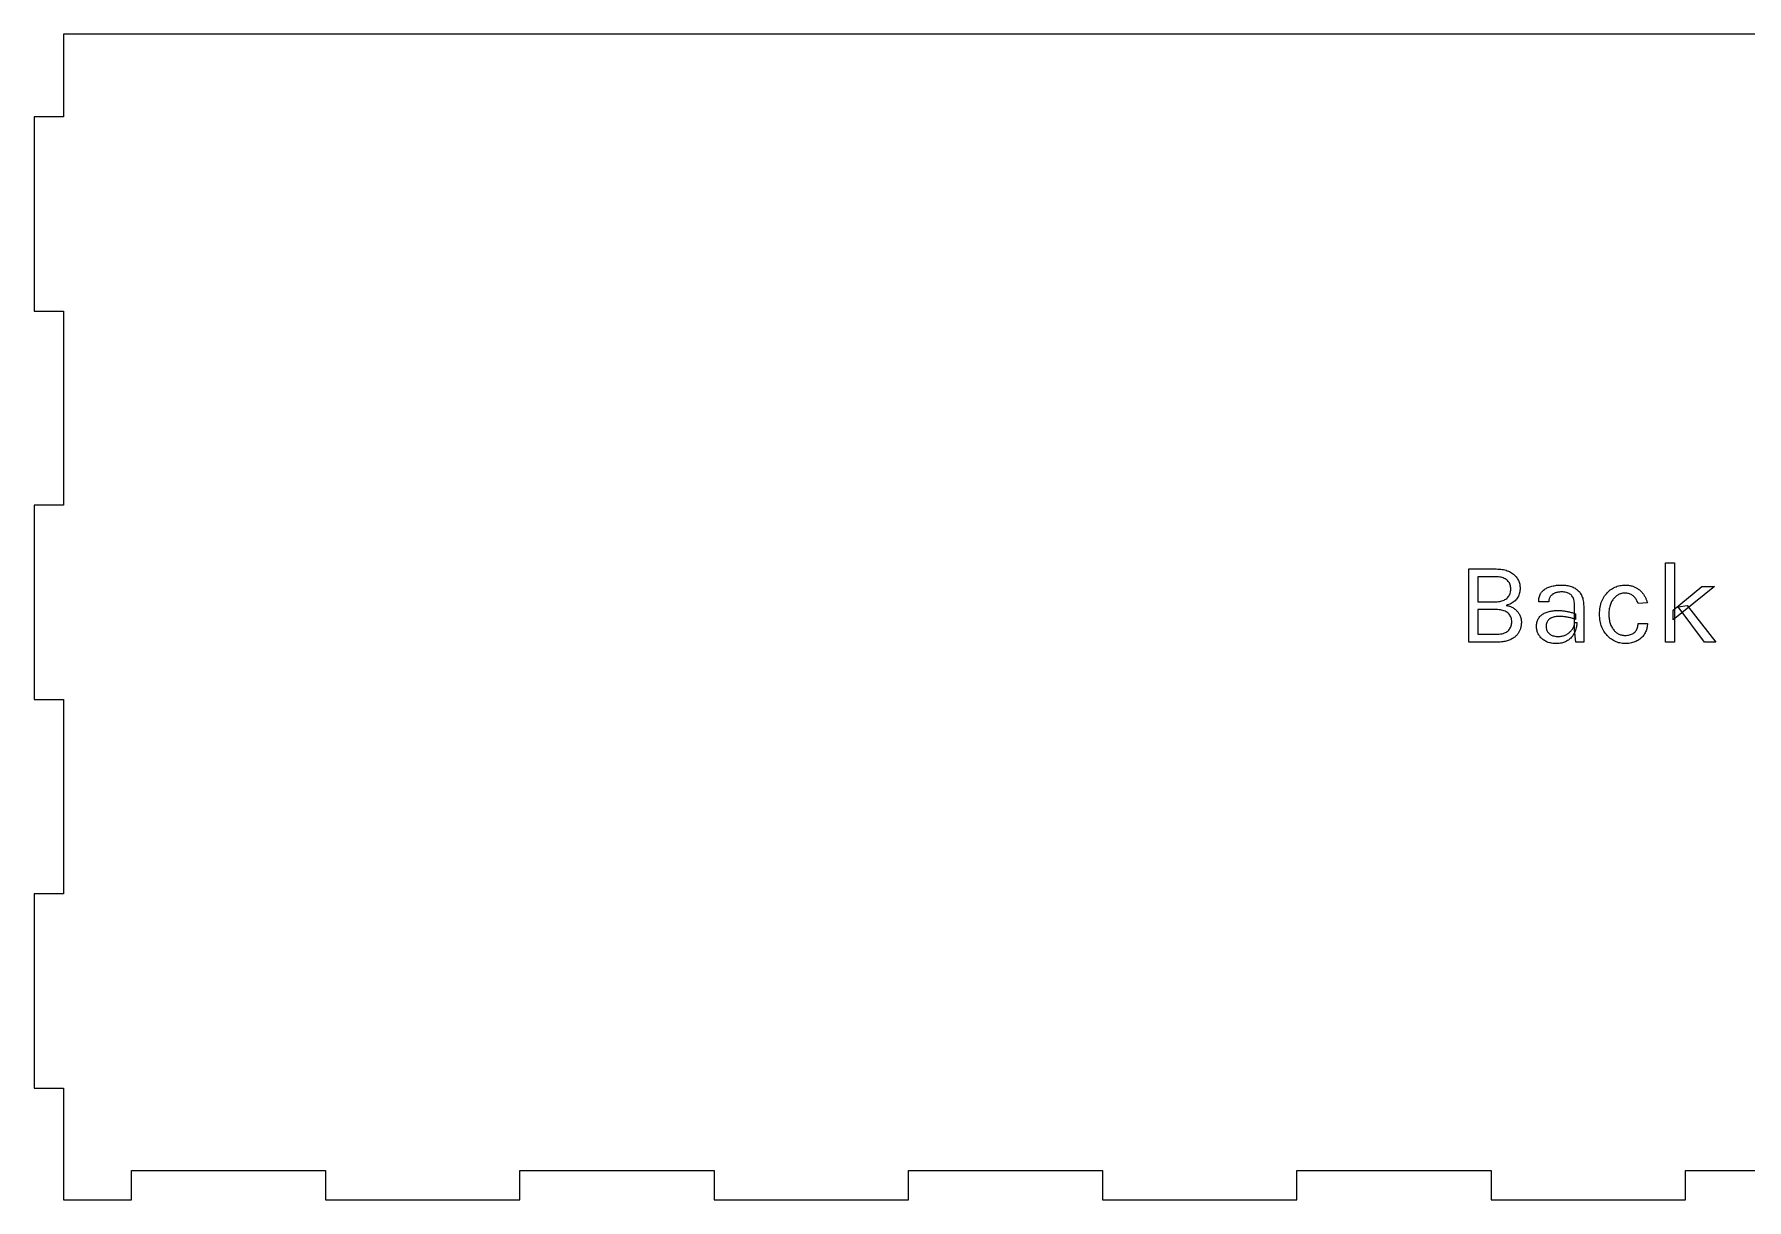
# Model space of a CAD drawing. Extents: x 0 to 643, y 0 to 366.
# Drawn here: x 0 to 176.3, y 123 to 243 of the extents above; entities that cross this region are included whole.
import ezdxf

# ---------------------------------------------------------------- set-up
doc = ezdxf.new("R2010")
doc.units = 0
doc.layers.get('0').update_dxf_attribs({"lineweight": 0})

msp = doc.modelspace()

# ---------------------------------------------------------------- linework, layer by layer
for p, q in [((317, 243), (3, 243)), ((3, 243), (3, 234.5)), ((3, 234.5), (0, 234.5)), ((0, 234.5), (0, 214.5)), ((0, 214.5), (3, 214.5)), ((3, 214.5), (3, 194.5)), ((3, 194.5), (0, 194.5)), ((0, 194.5), (0, 174.5)), ((147.703, 180.408), (147.703, 187.944)), ((147.703, 187.944), (150.523, 187.944)), ((150.499, 187.14), (148.639, 187.14)), ((148.639, 187.14), (148.639, 184.572)), ((150.639, 187.137), (150.499, 187.14)), ((150.499, 187.14), (150.499, 187.14)), ((150.499, 187.14), (150.499, 187.14)), ((150.523, 187.944), (150.686, 187.941)), ((150.772, 187.127), (150.639, 187.137)), ((150.686, 187.941), (150.843, 187.933)), ((150.9, 187.11), (150.772, 187.127)), ((150.843, 187.933), (150.994, 187.919)), ((151.021, 187.087), (150.9, 187.11)), ((150.994, 187.919), (151.14, 187.9)), ((151.136, 187.058), (151.021, 187.087)), ((151.245, 187.021), (151.136, 187.058)), ((151.14, 187.9), (151.28, 187.876)), ((151.347, 186.978), (151.245, 187.021)), ((151.28, 187.876), (151.415, 187.846)), ((151.444, 186.929), (151.347, 186.978)), ((151.415, 187.846), (151.544, 187.81)), ((151.534, 186.873), (151.444, 186.929)), ((151.544, 187.81), (151.667, 187.769)), ((151.667, 187.769), (151.785, 187.723)), ((151.785, 187.723), (151.897, 187.671)), ((151.897, 187.671), (152.003, 187.615)), ((152.003, 187.615), (152.104, 187.555)), ((152.104, 187.555), (152.2, 187.492)), ((152.2, 187.492), (152.29, 187.425)), ((152.29, 187.425), (152.374, 187.355)), ((152.374, 187.355), (152.453, 187.281)), ((152.453, 187.281), (152.526, 187.204)), ((152.526, 187.204), (152.594, 187.123)), ((152.594, 187.123), (152.656, 187.039)), ((152.656, 187.039), (152.713, 186.951)), ((152.713, 186.951), (152.764, 186.861)), ((167.959, 180.408), (167.959, 188.592)), ((167.959, 188.592), (168.895, 188.592)), ((168.895, 188.592), (168.895, 180.408)), ((151.618, 186.81), (151.534, 186.873)), ((151.695, 186.741), (151.618, 186.81)), ((151.764, 186.668), (151.695, 186.741)), ((151.756, 185.066), (151.819, 185.15)), ((151.825, 186.589), (151.764, 186.668)), ((151.819, 185.15), (151.873, 185.239)), ((151.877, 186.505), (151.825, 186.589)), ((151.873, 185.239), (151.919, 185.333)), ((151.922, 186.416), (151.877, 186.505)), ((151.919, 185.333), (151.956, 185.434)), ((151.958, 186.321), (151.922, 186.416)), ((151.956, 185.434), (151.985, 185.54)), ((151.987, 186.222), (151.958, 186.321)), ((151.985, 185.54), (152.006, 185.651)), ((152.007, 186.117), (151.987, 186.222)), ((152.006, 185.651), (152.019, 185.769)), ((152.019, 186.007), (152.007, 186.117)), ((152.023, 185.892), (152.019, 186.007)), ((152.019, 185.769), (152.023, 185.892)), ((152.023, 185.892), (152.023, 185.892)), ((152.808, 185.153), (152.755, 185.049)), ((152.764, 186.861), (152.81, 186.769)), ((152.854, 185.26), (152.808, 185.153)), ((152.81, 186.769), (152.851, 186.676)), ((152.851, 186.676), (152.886, 186.58)), ((152.894, 185.371), (152.854, 185.26)), ((152.886, 186.58), (152.916, 186.484)), ((152.926, 185.485), (152.894, 185.371)), ((152.916, 186.484), (152.94, 186.385)), ((152.951, 185.603), (152.926, 185.485)), ((152.94, 186.385), (152.959, 186.286)), ((152.969, 185.724), (152.951, 185.603)), ((152.959, 186.286), (152.972, 186.184)), ((152.979, 185.848), (152.969, 185.724)), ((152.972, 186.184), (152.98, 186.081)), ((152.983, 185.976), (152.979, 185.848)), ((152.98, 186.081), (152.983, 185.976)), ((152.983, 185.976), (152.983, 185.976)), ((154.974, 185.123), (155.007, 185.221)), ((155.007, 185.221), (155.047, 185.315)), ((155.047, 185.315), (155.093, 185.403)), ((155.093, 185.403), (155.145, 185.486)), ((155.145, 185.486), (155.203, 185.565)), ((155.203, 185.565), (155.267, 185.639)), ((155.267, 185.639), (155.335, 185.709)), ((155.335, 185.709), (155.407, 185.775)), ((155.407, 185.775), (155.485, 185.836)), ((155.485, 185.836), (155.567, 185.893)), ((155.567, 185.893), (155.653, 185.947)), ((155.653, 185.947), (155.745, 185.995)), ((155.745, 185.995), (155.84, 186.04)), ((155.84, 186.04), (155.941, 186.081)), ((155.941, 186.081), (156.046, 186.117)), ((156.046, 186.117), (156.155, 186.149)), ((156.118, 185.139), (156.084, 185.093)), ((156.155, 185.183), (156.118, 185.139)), ((156.155, 186.149), (156.267, 186.179)), ((156.194, 185.224), (156.155, 185.183)), ((156.236, 185.263), (156.194, 185.224)), ((156.28, 185.3), (156.236, 185.263)), ((156.267, 186.179), (156.382, 186.204)), ((156.327, 185.335), (156.28, 185.3)), ((156.376, 185.367), (156.327, 185.335)), ((156.428, 185.397), (156.376, 185.367)), ((156.382, 186.204), (156.5, 186.226)), ((156.482, 185.424), (156.428, 185.397)), ((156.539, 185.449), (156.482, 185.424)), ((156.5, 186.226), (156.621, 186.245)), ((156.598, 185.472), (156.539, 185.449)), ((156.659, 185.493), (156.598, 185.472)), ((156.621, 186.245), (156.745, 186.261)), ((156.722, 185.511), (156.659, 185.493)), ((156.786, 185.527), (156.722, 185.511)), ((156.745, 186.261), (156.873, 186.273)), ((156.851, 185.541), (156.786, 185.527)), ((156.918, 185.553), (156.851, 185.541)), ((156.873, 186.273), (157.003, 186.281)), ((156.986, 185.563), (156.918, 185.553)), ((157.056, 185.57), (156.986, 185.563)), ((157.003, 186.281), (157.137, 186.286)), ((157.127, 185.576), (157.056, 185.57)), ((157.199, 185.579), (157.127, 185.576)), ((157.137, 186.286), (157.273, 186.288)), ((157.273, 185.58), (157.199, 185.579)), ((157.273, 186.288), (157.273, 186.288)), ((157.273, 186.288), (157.404, 186.286)), ((157.402, 185.577), (157.273, 185.58)), ((157.273, 185.58), (157.273, 185.58)), ((157.524, 185.566), (157.402, 185.577)), ((157.404, 186.286), (157.531, 186.279)), ((157.639, 185.549), (157.524, 185.566)), ((157.531, 186.279), (157.655, 186.268)), ((157.748, 185.526), (157.639, 185.549)), ((157.655, 186.268), (157.777, 186.252)), ((157.851, 185.495), (157.748, 185.526)), ((157.777, 186.252), (157.895, 186.232)), ((157.946, 185.458), (157.851, 185.495)), ((157.895, 186.232), (158.011, 186.208)), ((158.035, 185.414), (157.946, 185.458)), ((158.011, 186.208), (158.124, 186.179)), ((158.118, 185.363), (158.035, 185.414)), ((158.194, 185.305), (158.118, 185.363)), ((158.124, 186.179), (158.233, 186.146)), ((158.263, 185.241), (158.194, 185.305)), ((158.233, 186.146), (158.339, 186.108)), ((158.326, 185.169), (158.263, 185.241)), ((158.382, 185.088), (158.326, 185.169)), ((158.339, 186.108), (158.443, 186.066)), ((158.443, 186.066), (158.543, 186.019)), ((158.543, 186.019), (158.638, 185.967)), ((158.638, 185.967), (158.729, 185.909)), ((158.729, 185.909), (158.815, 185.847)), ((158.815, 185.847), (158.898, 185.779)), ((158.898, 185.779), (158.975, 185.706)), ((158.975, 185.706), (159.048, 185.627)), ((159.048, 185.627), (159.117, 185.544)), ((159.117, 185.544), (159.181, 185.455)), ((159.181, 185.455), (159.241, 185.361)), ((159.241, 185.361), (159.296, 185.261)), ((159.296, 185.261), (159.345, 185.156)), ((159.345, 185.156), (159.388, 185.045)), ((161.609, 185.039), (161.689, 185.164)), ((161.689, 185.164), (161.773, 185.283)), ((161.773, 185.283), (161.863, 185.395)), ((161.863, 185.395), (161.957, 185.5)), ((161.957, 185.5), (162.055, 185.6)), ((162.055, 185.6), (162.159, 185.693)), ((162.159, 185.693), (162.266, 185.78)), ((162.266, 185.78), (162.379, 185.86)), ((162.379, 185.86), (162.496, 185.934)), ((162.496, 185.934), (162.616, 186.001)), ((162.616, 186.001), (162.739, 186.061)), ((162.739, 186.061), (162.863, 186.115)), ((162.896, 185.166), (162.826, 185.11)), ((162.863, 186.115), (162.988, 186.161)), ((162.97, 185.217), (162.896, 185.166)), ((163.046, 185.263), (162.97, 185.217)), ((162.988, 186.161), (163.116, 186.2)), ((163.122, 185.304), (163.046, 185.263)), ((163.116, 186.2), (163.246, 186.231)), ((163.2, 185.341), (163.122, 185.304)), ((163.278, 185.373), (163.2, 185.341)), ((163.246, 186.231), (163.377, 186.256)), ((163.358, 185.399), (163.278, 185.373)), ((163.438, 185.421), (163.358, 185.399)), ((163.377, 186.256), (163.511, 186.274)), ((163.52, 185.438), (163.438, 185.421)), ((163.511, 186.274), (163.646, 186.284)), ((163.603, 185.45), (163.52, 185.438)), ((163.686, 185.458), (163.603, 185.45)), ((163.646, 186.284), (163.783, 186.288)), ((163.771, 185.46), (163.686, 185.458)), ((163.87, 185.457), (163.771, 185.46)), ((163.771, 185.46), (163.771, 185.46)), ((163.783, 186.288), (163.783, 186.288)), ((163.783, 186.288), (163.879, 186.287)), ((163.966, 185.448), (163.87, 185.457)), ((163.879, 186.287), (163.973, 186.282)), ((164.06, 185.434), (163.966, 185.448)), ((163.973, 186.282), (164.066, 186.275)), ((164.15, 185.413), (164.06, 185.434)), ((164.066, 186.275), (164.156, 186.264)), ((164.237, 185.387), (164.15, 185.413)), ((164.156, 186.264), (164.244, 186.251)), ((164.321, 185.355), (164.237, 185.387)), ((164.244, 186.251), (164.331, 186.235)), ((164.402, 185.317), (164.321, 185.355)), ((164.331, 186.235), (164.415, 186.216)), ((164.479, 185.274), (164.402, 185.317)), ((164.415, 186.216), (164.497, 186.194)), ((164.554, 185.224), (164.479, 185.274)), ((164.497, 186.194), (164.578, 186.169)), ((164.626, 185.169), (164.554, 185.224)), ((164.578, 186.169), (164.656, 186.141)), ((164.694, 185.109), (164.626, 185.169)), ((164.656, 186.141), (164.732, 186.11)), ((164.732, 186.11), (164.807, 186.078)), ((164.807, 186.078), (164.879, 186.043)), ((164.879, 186.043), (164.95, 186.006)), ((164.95, 186.006), (165.018, 185.966)), ((165.018, 185.966), (165.085, 185.925)), ((165.085, 185.925), (165.149, 185.881)), ((165.149, 185.881), (165.212, 185.835)), ((165.212, 185.835), (165.272, 185.786)), ((165.272, 185.786), (165.331, 185.736)), ((165.331, 185.736), (165.388, 185.684)), ((165.388, 185.684), (165.442, 185.63)), ((165.442, 185.63), (165.495, 185.575)), ((165.495, 185.575), (165.546, 185.519)), ((165.546, 185.519), (165.594, 185.461)), ((165.594, 185.461), (165.641, 185.402)), ((165.641, 185.402), (165.686, 185.341)), ((165.686, 185.341), (165.728, 185.279)), ((165.728, 185.279), (165.769, 185.216)), ((165.769, 185.216), (165.808, 185.151)), ((165.808, 185.151), (165.845, 185.085)), ((168.751, 183.696), (171.679, 186.144)), ((172.987, 186.144), (168.751, 182.7)), ((171.679, 186.144), (172.987, 186.144)), ((148.639, 184.572), (150.487, 184.572)), ((148.639, 183.768), (148.639, 181.224)), ((150.511, 183.768), (148.639, 183.768)), ((148.639, 183.768), (148.639, 183.768)), ((150.487, 184.572), (150.625, 184.575)), ((150.666, 183.765), (150.511, 183.768)), ((150.511, 183.768), (150.511, 183.768)), ((150.625, 184.575), (150.756, 184.586)), ((150.812, 183.754), (150.666, 183.765)), ((150.756, 184.586), (150.883, 184.603)), ((150.952, 183.737), (150.812, 183.754)), ((150.883, 184.603), (151.003, 184.627)), ((151.083, 183.713), (150.952, 183.737)), ((151.003, 184.627), (151.118, 184.658)), ((151.207, 183.682), (151.083, 183.713)), ((151.118, 184.658), (151.227, 184.696)), ((151.323, 183.644), (151.207, 183.682)), ((151.227, 184.696), (151.33, 184.741)), ((151.432, 183.599), (151.323, 183.644)), ((151.33, 184.741), (151.428, 184.793)), ((151.428, 184.793), (151.52, 184.851)), ((151.532, 183.547), (151.432, 183.599)), ((151.52, 184.851), (151.606, 184.917)), ((151.626, 183.489), (151.532, 183.547)), ((151.694, 184.238), (151.555, 184.2)), ((151.555, 184.2), (151.555, 184.2)), ((151.555, 184.2), (151.646, 184.184)), ((151.606, 184.917), (151.685, 184.989)), ((151.711, 183.423), (151.626, 183.489)), ((151.646, 184.184), (151.735, 184.164)), ((151.685, 184.989), (151.756, 185.066)), ((151.826, 184.282), (151.694, 184.238)), ((151.789, 183.352), (151.711, 183.423)), ((151.735, 184.164), (151.822, 184.14)), ((151.822, 184.14), (151.907, 184.113)), ((151.951, 184.332), (151.826, 184.282)), ((151.907, 184.113), (151.989, 184.082)), ((152.069, 184.388), (151.951, 184.332)), ((151.989, 184.082), (152.069, 184.048)), ((152.18, 184.45), (152.069, 184.388)), ((152.069, 184.048), (152.147, 184.01)), ((152.147, 184.01), (152.223, 183.968)), ((152.283, 184.518), (152.18, 184.45)), ((152.223, 183.968), (152.297, 183.922)), ((152.38, 184.592), (152.283, 184.518)), ((152.297, 183.922), (152.368, 183.873)), ((152.368, 183.873), (152.437, 183.821)), ((152.469, 184.672), (152.38, 184.592)), ((152.437, 183.821), (152.502, 183.766)), ((152.551, 184.759), (152.469, 184.672)), ((152.502, 183.766), (152.565, 183.71)), ((152.626, 184.851), (152.551, 184.759)), ((152.565, 183.71), (152.624, 183.651)), ((152.624, 183.651), (152.681, 183.589)), ((152.694, 184.948), (152.626, 184.851)), ((152.681, 183.589), (152.734, 183.526)), ((152.755, 185.049), (152.694, 184.948)), ((152.734, 183.526), (152.784, 183.46)), ((152.784, 183.46), (152.832, 183.392)), ((152.832, 183.392), (152.876, 183.322)), ((154.897, 184.56), (154.9, 184.682)), ((155.941, 184.56), (154.897, 184.56)), ((154.9, 184.682), (154.909, 184.8)), ((154.909, 184.8), (154.925, 184.913)), ((154.925, 184.913), (154.946, 185.02)), ((154.946, 185.02), (154.974, 185.123)), ((155.386, 183.333), (155.472, 183.381)), ((155.472, 183.381), (155.562, 183.425)), ((155.562, 183.425), (155.656, 183.465)), ((155.656, 183.465), (155.755, 183.501)), ((155.755, 183.501), (155.857, 183.533)), ((155.857, 183.533), (155.962, 183.563)), ((155.943, 184.63), (155.941, 184.56)), ((155.941, 184.56), (155.941, 184.56)), ((155.948, 184.696), (155.943, 184.63)), ((155.957, 184.761), (155.948, 184.696)), ((155.969, 184.823), (155.957, 184.761)), ((155.962, 183.563), (156.069, 183.588)), ((155.985, 184.882), (155.969, 184.823)), ((156.005, 184.938), (155.985, 184.882)), ((156.028, 184.992), (156.005, 184.938)), ((156.054, 185.044), (156.028, 184.992)), ((156.084, 185.093), (156.054, 185.044)), ((156.069, 183.588), (156.178, 183.61)), ((156.178, 183.61), (156.291, 183.629)), ((156.291, 183.629), (156.405, 183.645)), ((156.405, 183.645), (156.522, 183.657)), ((156.522, 183.657), (156.642, 183.665)), ((156.642, 183.665), (156.764, 183.67)), ((156.764, 183.67), (156.889, 183.672)), ((156.889, 183.672), (156.889, 183.672)), ((156.889, 183.672), (156.979, 183.671)), ((156.979, 183.671), (157.069, 183.668)), ((157.069, 183.668), (157.159, 183.664)), ((157.159, 183.664), (157.249, 183.658)), ((157.249, 183.658), (157.34, 183.649)), ((157.34, 183.649), (157.43, 183.64)), ((157.43, 183.64), (157.52, 183.628)), ((157.52, 183.628), (157.611, 183.614)), ((157.611, 183.614), (157.701, 183.599)), ((157.701, 183.599), (157.792, 183.582)), ((157.792, 183.582), (157.882, 183.563)), ((157.882, 183.563), (157.972, 183.543)), ((157.972, 183.543), (158.062, 183.522)), ((158.062, 183.522), (158.151, 183.499)), ((158.151, 183.499), (158.24, 183.476)), ((158.24, 183.476), (158.328, 183.45)), ((158.328, 183.45), (158.416, 183.424)), ((158.431, 184.998), (158.382, 185.088)), ((158.416, 183.424), (158.503, 183.396)), ((158.474, 184.9), (158.431, 184.998)), ((158.511, 184.793), (158.474, 184.9)), ((158.503, 183.396), (158.59, 183.367)), ((158.54, 184.678), (158.511, 184.793)), ((158.563, 184.553), (158.54, 184.678)), ((158.58, 184.42), (158.563, 184.553)), ((158.59, 184.278), (158.58, 184.42)), ((158.593, 184.128), (158.59, 184.278)), ((158.593, 181.668), (158.593, 184.128)), ((159.388, 185.045), (159.425, 184.928)), ((159.425, 184.928), (159.457, 184.805)), ((159.457, 184.805), (159.483, 184.677)), ((159.483, 184.677), (159.503, 184.542)), ((159.503, 184.542), (159.517, 184.402)), ((159.517, 184.402), (159.526, 184.256)), ((159.526, 184.256), (159.529, 184.104)), ((159.529, 184.104), (159.529, 184.104)), ((159.529, 184.104), (159.529, 180.408)), ((161.167, 183.288), (161.171, 183.475)), ((161.171, 183.475), (161.182, 183.656)), ((161.182, 183.656), (161.2, 183.832)), ((161.2, 183.832), (161.226, 184.002)), ((161.226, 184.002), (161.258, 184.167)), ((161.258, 184.167), (161.299, 184.326)), ((161.299, 184.326), (161.346, 184.48)), ((161.346, 184.48), (161.401, 184.628)), ((161.401, 184.628), (161.463, 184.771)), ((161.463, 184.771), (161.533, 184.908)), ((161.533, 184.908), (161.609, 185.039)), ((162.129, 183.43), (162.127, 183.288)), ((162.136, 183.567), (162.129, 183.43)), ((162.148, 183.699), (162.136, 183.567)), ((162.164, 183.826), (162.148, 183.699)), ((162.185, 183.949), (162.164, 183.826)), ((162.211, 184.067), (162.185, 183.949)), ((162.242, 184.18), (162.211, 184.067)), ((162.277, 184.288), (162.242, 184.18)), ((162.317, 184.392), (162.277, 184.288)), ((162.361, 184.491), (162.317, 184.392)), ((162.409, 184.585), (162.361, 184.491)), ((162.46, 184.675), (162.409, 184.585)), ((162.514, 184.759), (162.46, 184.675)), ((162.571, 184.839), (162.514, 184.759)), ((162.63, 184.914), (162.571, 184.839)), ((162.693, 184.984), (162.63, 184.914)), ((162.758, 185.05), (162.693, 184.984)), ((162.826, 185.11), (162.758, 185.05)), ((164.758, 185.044), (164.694, 185.109)), ((164.819, 184.976), (164.758, 185.044)), ((164.875, 184.903), (164.819, 184.976)), ((164.927, 184.826), (164.875, 184.903)), ((164.975, 184.745), (164.927, 184.826)), ((165.019, 184.66), (164.975, 184.745)), ((165.059, 184.571), (165.019, 184.66)), ((165.095, 184.478), (165.059, 184.571)), ((165.127, 184.38), (165.095, 184.478)), ((166.087, 184.464), (165.127, 184.38)), ((165.845, 185.085), (165.88, 185.019)), ((165.88, 185.019), (165.912, 184.952)), ((165.912, 184.952), (165.943, 184.884)), ((165.943, 184.884), (165.972, 184.816)), ((165.972, 184.816), (165.999, 184.747)), ((165.999, 184.747), (166.024, 184.677)), ((166.024, 184.677), (166.047, 184.607)), ((166.047, 184.607), (166.068, 184.536)), ((166.068, 184.536), (166.087, 184.464)), ((166.087, 184.464), (166.087, 184.464)), ((168.751, 182.7), (168.751, 183.696)), ((169.243, 184.032), (170.191, 184.2)), ((171.967, 180.408), (169.243, 184.032)), ((170.191, 184.2), (173.119, 180.408)), ((151.744, 181.584), (151.815, 181.658)), ((151.858, 183.276), (151.789, 183.352)), ((151.815, 181.658), (151.879, 181.736)), ((151.919, 183.196), (151.858, 183.276)), ((151.879, 181.736), (151.935, 181.818)), ((151.972, 183.111), (151.919, 183.196)), ((151.935, 181.818), (151.984, 181.905)), ((152.017, 183.022), (151.972, 183.111)), ((151.984, 181.905), (152.025, 181.995)), ((152.054, 182.928), (152.017, 183.022)), ((152.025, 181.995), (152.059, 182.089)), ((152.082, 182.83), (152.054, 182.928)), ((152.059, 182.089), (152.085, 182.188)), ((152.103, 182.727), (152.082, 182.83)), ((152.085, 182.188), (152.104, 182.291)), ((152.115, 182.62), (152.103, 182.727)), ((152.104, 182.291), (152.115, 182.397)), ((152.119, 182.508), (152.115, 182.62)), ((152.115, 182.397), (152.119, 182.508)), ((152.119, 182.508), (152.119, 182.508)), ((152.876, 183.322), (152.917, 183.249)), ((152.917, 183.249), (152.955, 183.175)), ((152.958, 181.638), (152.928, 181.566)), ((152.955, 183.175), (152.988, 183.099)), ((152.986, 181.71), (152.958, 181.638)), ((153.011, 181.783), (152.986, 181.71)), ((152.988, 183.099), (153.018, 183.023)), ((153.032, 181.857), (153.011, 181.783)), ((153.018, 183.023), (153.044, 182.946)), ((153.052, 181.931), (153.032, 181.857)), ((153.044, 182.946), (153.065, 182.867)), ((153.069, 182.006), (153.052, 181.931)), ((153.065, 182.867), (153.083, 182.788)), ((153.083, 182.081), (153.069, 182.006)), ((153.083, 182.788), (153.097, 182.707)), ((153.094, 182.156), (153.083, 182.081)), ((153.103, 182.231), (153.094, 182.156)), ((153.097, 182.707), (153.107, 182.626)), ((153.11, 182.307), (153.103, 182.231)), ((153.107, 182.626), (153.113, 182.543)), ((153.114, 182.383), (153.11, 182.307)), ((153.113, 182.543), (153.115, 182.46)), ((153.115, 182.46), (153.114, 182.383)), ((153.115, 182.46), (153.115, 182.46)), ((154.669, 182.016), (154.672, 182.13)), ((154.671, 181.928), (154.669, 182.016)), ((154.669, 182.016), (154.669, 182.016)), ((154.678, 181.84), (154.671, 181.928)), ((154.672, 182.13), (154.681, 182.24)), ((154.69, 181.753), (154.678, 181.84)), ((154.681, 182.24), (154.695, 182.346)), ((154.705, 181.668), (154.69, 181.753)), ((154.695, 182.346), (154.716, 182.447)), ((154.726, 181.583), (154.705, 181.668)), ((154.716, 182.447), (154.742, 182.544)), ((154.742, 182.544), (154.774, 182.637)), ((154.774, 182.637), (154.812, 182.725)), ((154.812, 182.725), (154.855, 182.809)), ((154.855, 182.809), (154.905, 182.889)), ((154.905, 182.889), (154.96, 182.964)), ((154.96, 182.964), (155.02, 183.035)), ((155.02, 183.035), (155.085, 183.103)), ((155.085, 183.103), (155.154, 183.166)), ((155.154, 183.166), (155.227, 183.226)), ((155.227, 183.226), (155.304, 183.281)), ((155.304, 183.281), (155.386, 183.333)), ((155.669, 182.127), (155.665, 182.016)), ((155.665, 182.016), (155.665, 182.016)), ((155.665, 182.016), (155.668, 181.933)), ((155.668, 181.933), (155.677, 181.853)), ((155.681, 182.231), (155.669, 182.127)), ((155.677, 181.853), (155.692, 181.775)), ((155.701, 182.328), (155.681, 182.231)), ((155.692, 181.775), (155.713, 181.699)), ((155.728, 182.419), (155.701, 182.328)), ((155.713, 181.699), (155.741, 181.626)), ((155.764, 182.503), (155.728, 182.419)), ((155.741, 181.626), (155.774, 181.555)), ((155.808, 182.58), (155.764, 182.503)), ((155.859, 182.651), (155.808, 182.58)), ((155.918, 182.715), (155.859, 182.651)), ((155.986, 182.772), (155.918, 182.715)), ((156.061, 182.823), (155.986, 182.772)), ((156.142, 182.868), (156.061, 182.823)), ((156.227, 182.908), (156.142, 182.868)), ((156.315, 182.944), (156.227, 182.908)), ((156.407, 182.975), (156.315, 182.944)), ((156.502, 183.001), (156.407, 182.975)), ((156.601, 183.022), (156.502, 183.001)), ((156.704, 183.039), (156.601, 183.022)), ((156.81, 183.051), (156.704, 183.039)), ((156.92, 183.058), (156.81, 183.051)), ((157.033, 183.06), (156.92, 183.058)), ((157.109, 183.059), (157.033, 183.06)), ((157.033, 183.06), (157.033, 183.06)), ((157.187, 183.057), (157.109, 183.059)), ((157.267, 183.052), (157.187, 183.057)), ((157.347, 183.047), (157.267, 183.052)), ((157.43, 183.039), (157.347, 183.047)), ((157.514, 183.03), (157.43, 183.039)), ((157.599, 183.019), (157.514, 183.03)), ((157.686, 183.006), (157.599, 183.019)), ((157.774, 182.992), (157.686, 183.006)), ((157.864, 182.976), (157.774, 182.992)), ((157.954, 182.959), (157.864, 182.976)), ((158.041, 182.94), (157.954, 182.959)), ((158.127, 182.92), (158.041, 182.94)), ((158.212, 182.899), (158.127, 182.92)), ((158.294, 182.877), (158.212, 182.899)), ((158.229, 181.576), (158.28, 181.636)), ((158.28, 181.636), (158.329, 181.699)), ((158.374, 182.854), (158.294, 182.877)), ((158.329, 181.699), (158.374, 181.764)), ((158.453, 182.829), (158.374, 182.854)), ((158.374, 181.764), (158.416, 181.83)), ((158.416, 181.83), (158.453, 181.896)), ((158.529, 182.803), (158.453, 182.829)), ((158.453, 181.896), (158.486, 181.962)), ((158.486, 181.962), (158.514, 182.028)), ((158.514, 182.028), (158.538, 182.094)), ((158.604, 182.776), (158.529, 182.803)), ((158.538, 182.094), (158.558, 182.16)), ((158.558, 182.16), (158.573, 182.226)), ((158.573, 182.226), (158.584, 182.292)), ((158.584, 182.292), (158.591, 182.358)), ((158.59, 183.367), (158.677, 183.336)), ((158.591, 182.358), (158.593, 182.424)), ((158.593, 182.424), (158.593, 182.424)), ((158.593, 182.424), (158.821, 182.424)), ((158.713, 180.408), (158.593, 181.668)), ((158.677, 182.748), (158.604, 182.776)), ((158.699, 181.659), (158.662, 181.556)), ((158.677, 183.336), (158.677, 183.336)), ((158.677, 183.336), (158.677, 182.748)), ((158.731, 181.763), (158.699, 181.659)), ((158.759, 181.869), (158.731, 181.763)), ((158.781, 181.977), (158.759, 181.869)), ((158.799, 182.086), (158.781, 181.977)), ((158.811, 182.197), (158.799, 182.086)), ((158.819, 182.31), (158.811, 182.197)), ((158.821, 182.424), (158.819, 182.31)), ((161.171, 183.106), (161.167, 183.288)), ((161.167, 183.288), (161.167, 183.288)), ((161.182, 182.928), (161.171, 183.106)), ((161.2, 182.756), (161.182, 182.928)), ((161.226, 182.588), (161.2, 182.756)), ((161.258, 182.425), (161.226, 182.588)), ((161.299, 182.268), (161.258, 182.425)), ((161.346, 182.115), (161.299, 182.268)), ((161.401, 181.967), (161.346, 182.115)), ((161.463, 181.824), (161.401, 181.967)), ((161.533, 181.686), (161.463, 181.824)), ((161.609, 181.553), (161.533, 181.686)), ((162.127, 183.288), (162.127, 183.288)), ((162.127, 183.288), (162.129, 183.157)), ((162.129, 183.157), (162.136, 183.029)), ((162.136, 183.029), (162.146, 182.904)), ((162.146, 182.904), (162.161, 182.784)), ((162.161, 182.784), (162.18, 182.666)), ((162.18, 182.666), (162.204, 182.553)), ((162.204, 182.553), (162.231, 182.442)), ((162.231, 182.442), (162.263, 182.336)), ((162.263, 182.336), (162.3, 182.233)), ((162.3, 182.233), (162.34, 182.133)), ((162.34, 182.133), (162.384, 182.037)), ((162.384, 182.037), (162.432, 181.946)), ((162.432, 181.946), (162.482, 181.859)), ((162.482, 181.859), (162.536, 181.777)), ((162.536, 181.777), (162.593, 181.699)), ((162.593, 181.699), (162.653, 181.625)), ((162.653, 181.625), (162.716, 181.556)), ((164.906, 181.572), (164.958, 181.65)), ((164.958, 181.65), (165.003, 181.733)), ((165.003, 181.733), (165.041, 181.822)), ((165.041, 181.822), (165.072, 181.915)), ((165.072, 181.915), (165.096, 182.014)), ((165.096, 182.014), (165.113, 182.117)), ((165.113, 182.117), (165.124, 182.226)), ((165.124, 182.226), (165.127, 182.34)), ((165.127, 182.34), (165.127, 182.34)), ((165.127, 182.34), (166.087, 182.34)), ((165.985, 181.668), (165.949, 181.565)), ((166.017, 181.773), (165.985, 181.668)), ((166.042, 181.881), (166.017, 181.773)), ((166.062, 181.992), (166.042, 181.881)), ((166.076, 182.105), (166.062, 181.992)), ((166.084, 182.221), (166.076, 182.105)), ((166.087, 182.34), (166.084, 182.221)), ((168.751, 182.7), (168.751, 182.7)), ((150.523, 180.408), (147.703, 180.408)), ((148.639, 181.224), (150.511, 181.224)), ((150.511, 181.224), (150.678, 181.228)), ((150.668, 180.41), (150.523, 180.408)), ((150.523, 180.408), (150.523, 180.408)), ((150.523, 180.408), (150.523, 180.408)), ((150.809, 180.415), (150.668, 180.41)), ((150.678, 181.228), (150.835, 181.238)), ((150.944, 180.424), (150.809, 180.415)), ((150.835, 181.238), (150.982, 181.256)), ((151.075, 180.436), (150.944, 180.424)), ((150.982, 181.256), (151.12, 181.282)), ((151.201, 180.452), (151.075, 180.436)), ((151.12, 181.282), (151.248, 181.314)), ((151.322, 180.471), (151.201, 180.452)), ((151.248, 181.314), (151.367, 181.354)), ((151.439, 180.493), (151.322, 180.471)), ((151.367, 181.354), (151.476, 181.4)), ((151.55, 180.519), (151.439, 180.493)), ((151.476, 181.4), (151.575, 181.454)), ((151.657, 180.549), (151.55, 180.519)), ((151.575, 181.454), (151.664, 181.516)), ((151.759, 180.582), (151.657, 180.549)), ((151.664, 181.516), (151.744, 181.584)), ((151.857, 180.618), (151.759, 180.582)), ((151.95, 180.656), (151.857, 180.618)), ((152.04, 180.697), (151.95, 180.656)), ((152.126, 180.74), (152.04, 180.697)), ((152.208, 180.786), (152.126, 180.74)), ((152.285, 180.834), (152.208, 180.786)), ((152.359, 180.884), (152.285, 180.834)), ((152.429, 180.937), (152.359, 180.884)), ((152.495, 180.992), (152.429, 180.937)), ((152.557, 181.05), (152.495, 180.992)), ((152.615, 181.11), (152.557, 181.05)), ((152.67, 181.17), (152.615, 181.11)), ((152.722, 181.233), (152.67, 181.17)), ((152.77, 181.297), (152.722, 181.233)), ((152.814, 181.362), (152.77, 181.297)), ((152.855, 181.429), (152.814, 181.362)), ((152.893, 181.497), (152.855, 181.429)), ((152.928, 181.566), (152.893, 181.497)), ((154.751, 181.498), (154.726, 181.583)), ((154.781, 181.415), (154.751, 181.498)), ((154.815, 181.332), (154.781, 181.415)), ((154.854, 181.251), (154.815, 181.332)), ((154.897, 181.17), (154.854, 181.251)), ((154.945, 181.091), (154.897, 181.17)), ((154.998, 181.015), (154.945, 181.091)), ((155.055, 180.942), (154.998, 181.015)), ((155.117, 180.872), (155.055, 180.942)), ((155.184, 180.805), (155.117, 180.872)), ((155.255, 180.742), (155.184, 180.805)), ((155.331, 180.681), (155.255, 180.742)), ((155.412, 180.623), (155.331, 180.681)), ((155.497, 180.568), (155.412, 180.623)), ((155.587, 180.516), (155.497, 180.568)), ((155.682, 180.468), (155.587, 180.516)), ((155.782, 180.425), (155.682, 180.468)), ((155.774, 181.555), (155.813, 181.487)), ((155.886, 180.387), (155.782, 180.425)), ((155.813, 181.487), (155.859, 181.421)), ((155.859, 181.421), (155.91, 181.357)), ((155.996, 180.355), (155.886, 180.387)), ((155.91, 181.357), (155.968, 181.296)), ((155.968, 181.296), (156.032, 181.239)), ((156.111, 180.327), (155.996, 180.355)), ((156.032, 181.239), (156.104, 181.188)), ((156.104, 181.188), (156.182, 181.143)), ((156.23, 180.304), (156.111, 180.327)), ((156.182, 181.143), (156.268, 181.104)), ((156.354, 180.287), (156.23, 180.304)), ((156.268, 181.104), (156.362, 181.071)), ((156.484, 180.274), (156.354, 180.287)), ((156.362, 181.071), (156.462, 181.044)), ((156.462, 181.044), (156.57, 181.023)), ((156.618, 180.267), (156.484, 180.274)), ((156.57, 181.023), (156.685, 181.008)), ((156.757, 180.264), (156.618, 180.267)), ((156.685, 181.008), (156.807, 180.999)), ((156.884, 180.267), (156.757, 180.264)), ((156.757, 180.264), (156.757, 180.264)), ((156.757, 180.264), (156.757, 180.264)), ((156.807, 180.999), (156.937, 180.996)), ((157.007, 180.276), (156.884, 180.267)), ((156.937, 180.996), (157.03, 180.998)), ((156.937, 180.996), (156.937, 180.996)), ((157.126, 180.291), (157.007, 180.276)), ((157.03, 180.998), (157.12, 181.005)), ((157.12, 181.005), (157.209, 181.016)), ((157.242, 180.312), (157.126, 180.291)), ((157.209, 181.016), (157.297, 181.031)), ((157.354, 180.339), (157.242, 180.312)), ((157.297, 181.031), (157.382, 181.051)), ((157.463, 180.372), (157.354, 180.339)), ((157.382, 181.051), (157.465, 181.075)), ((157.568, 180.411), (157.463, 180.372)), ((157.465, 181.075), (157.547, 181.103)), ((157.547, 181.103), (157.626, 181.136)), ((157.669, 180.456), (157.568, 180.411)), ((157.626, 181.136), (157.704, 181.173)), ((157.767, 180.507), (157.669, 180.456)), ((157.704, 181.173), (157.78, 181.215)), ((157.861, 180.564), (157.767, 180.507)), ((157.78, 181.215), (157.853, 181.26)), ((157.853, 181.26), (157.924, 181.307)), ((157.951, 180.626), (157.861, 180.564)), ((157.924, 181.307), (157.991, 181.356)), ((158.037, 180.692), (157.951, 180.626)), ((157.991, 181.356), (158.055, 181.408)), ((158.119, 180.761), (158.037, 180.692)), ((158.055, 181.408), (158.116, 181.462)), ((158.116, 181.462), (158.174, 181.518)), ((158.197, 180.835), (158.119, 180.761)), ((158.174, 181.518), (158.229, 181.576)), ((158.27, 180.912), (158.197, 180.835)), ((158.339, 180.993), (158.27, 180.912)), ((158.403, 181.078), (158.339, 180.993)), ((158.464, 181.167), (158.403, 181.078)), ((158.52, 181.26), (158.464, 181.167)), ((158.572, 181.356), (158.52, 181.26)), ((158.619, 181.455), (158.572, 181.356)), ((158.662, 181.556), (158.619, 181.455)), ((159.529, 180.408), (158.713, 180.408)), ((159.529, 180.408), (159.529, 180.408)), ((161.689, 181.427), (161.609, 181.553)), ((161.773, 181.307), (161.689, 181.427)), ((161.863, 181.193), (161.773, 181.307)), ((161.957, 181.084), (161.863, 181.193)), ((162.055, 180.983), (161.957, 181.084)), ((162.159, 180.887), (162.055, 180.983)), ((162.266, 180.797), (162.159, 180.887)), ((162.379, 180.713), (162.266, 180.797)), ((162.496, 180.636), (162.379, 180.713)), ((162.616, 180.565), (162.496, 180.636)), ((162.739, 180.502), (162.616, 180.565)), ((162.716, 181.556), (162.783, 181.491)), ((162.863, 180.446), (162.739, 180.502)), ((162.783, 181.491), (162.852, 181.43)), ((162.852, 181.43), (162.925, 181.374)), ((162.988, 180.398), (162.863, 180.446)), ((162.925, 181.374), (163, 181.323)), ((163.116, 180.357), (162.988, 180.398)), ((163, 181.323), (163.078, 181.277)), ((163.078, 181.277), (163.157, 181.236)), ((163.246, 180.324), (163.116, 180.357)), ((163.157, 181.236), (163.239, 181.201)), ((163.239, 181.201), (163.322, 181.172)), ((163.377, 180.297), (163.246, 180.324)), ((163.322, 181.172), (163.408, 181.147)), ((163.511, 180.279), (163.377, 180.297)), ((163.408, 181.147), (163.496, 181.128)), ((163.496, 181.128), (163.585, 181.115)), ((163.646, 180.268), (163.511, 180.279)), ((163.585, 181.115), (163.677, 181.107)), ((163.783, 180.264), (163.646, 180.268)), ((163.677, 181.107), (163.771, 181.104)), ((163.771, 181.104), (163.901, 181.107)), ((163.771, 181.104), (163.771, 181.104)), ((163.922, 180.267), (163.783, 180.264)), ((163.783, 180.264), (163.783, 180.264)), ((163.783, 180.264), (163.783, 180.264)), ((163.901, 181.107), (164.025, 181.117)), ((164.056, 180.275), (163.922, 180.267)), ((164.025, 181.117), (164.142, 181.133)), ((164.188, 180.288), (164.056, 180.275)), ((164.142, 181.133), (164.252, 181.156)), ((164.315, 180.307), (164.188, 180.288)), ((164.252, 181.156), (164.357, 181.186)), ((164.439, 180.332), (164.315, 180.307)), ((164.357, 181.186), (164.455, 181.222)), ((164.56, 180.361), (164.439, 180.332)), ((164.455, 181.222), (164.546, 181.264)), ((164.546, 181.264), (164.631, 181.313)), ((164.676, 180.396), (164.56, 180.361)), ((164.631, 181.313), (164.71, 181.369)), ((164.789, 180.437), (164.676, 180.396)), ((164.71, 181.369), (164.782, 181.431)), ((164.782, 181.431), (164.848, 181.499)), ((164.898, 180.483), (164.789, 180.437)), ((164.848, 181.499), (164.906, 181.572)), ((165.004, 180.534), (164.898, 180.483)), ((165.105, 180.59), (165.004, 180.534)), ((165.202, 180.65), (165.105, 180.59)), ((165.294, 180.714), (165.202, 180.65)), ((165.381, 180.782), (165.294, 180.714)), ((165.464, 180.853), (165.381, 180.782)), ((165.541, 180.929), (165.464, 180.853)), ((165.614, 181.009), (165.541, 180.929)), ((165.683, 181.093), (165.614, 181.009)), ((165.746, 181.18), (165.683, 181.093)), ((165.805, 181.272), (165.746, 181.18)), ((165.859, 181.367), (165.805, 181.272)), ((165.907, 181.464), (165.859, 181.367)), ((165.949, 181.565), (165.907, 181.464)), ((168.895, 180.408), (167.959, 180.408)), ((168.895, 180.408), (168.895, 180.408)), ((173.119, 180.408), (171.967, 180.408)), ((173.119, 180.408), (173.119, 180.408)), ((0, 174.5), (3, 174.5)), ((3, 174.5), (3, 154.5)), ((3, 154.5), (0, 154.5)), ((0, 154.5), (0, 134.5)), ((0, 134.5), (3, 134.5)), ((3, 134.5), (3, 126)), ((3, 126), (3, 123)), ((10, 123), (10, 126)), ((10, 126), (30, 126)), ((30, 126), (30, 123)), ((50, 123), (50, 126)), ((50, 126), (70, 126)), ((70, 126), (70, 123)), ((90, 123), (90, 126)), ((90, 126), (110, 126)), ((110, 126), (110, 123)), ((130, 123), (130, 126)), ((130, 126), (150, 126)), ((150, 126), (150, 123)), ((170, 123), (170, 126)), ((170, 126), (190, 126)), ((3, 123), (10, 123)), ((30, 123), (50, 123)), ((70, 123), (90, 123)), ((110, 123), (130, 123)), ((150, 123), (170, 123))]:
    msp.add_line(p, q)

doc.saveas('drawing.dxf')
